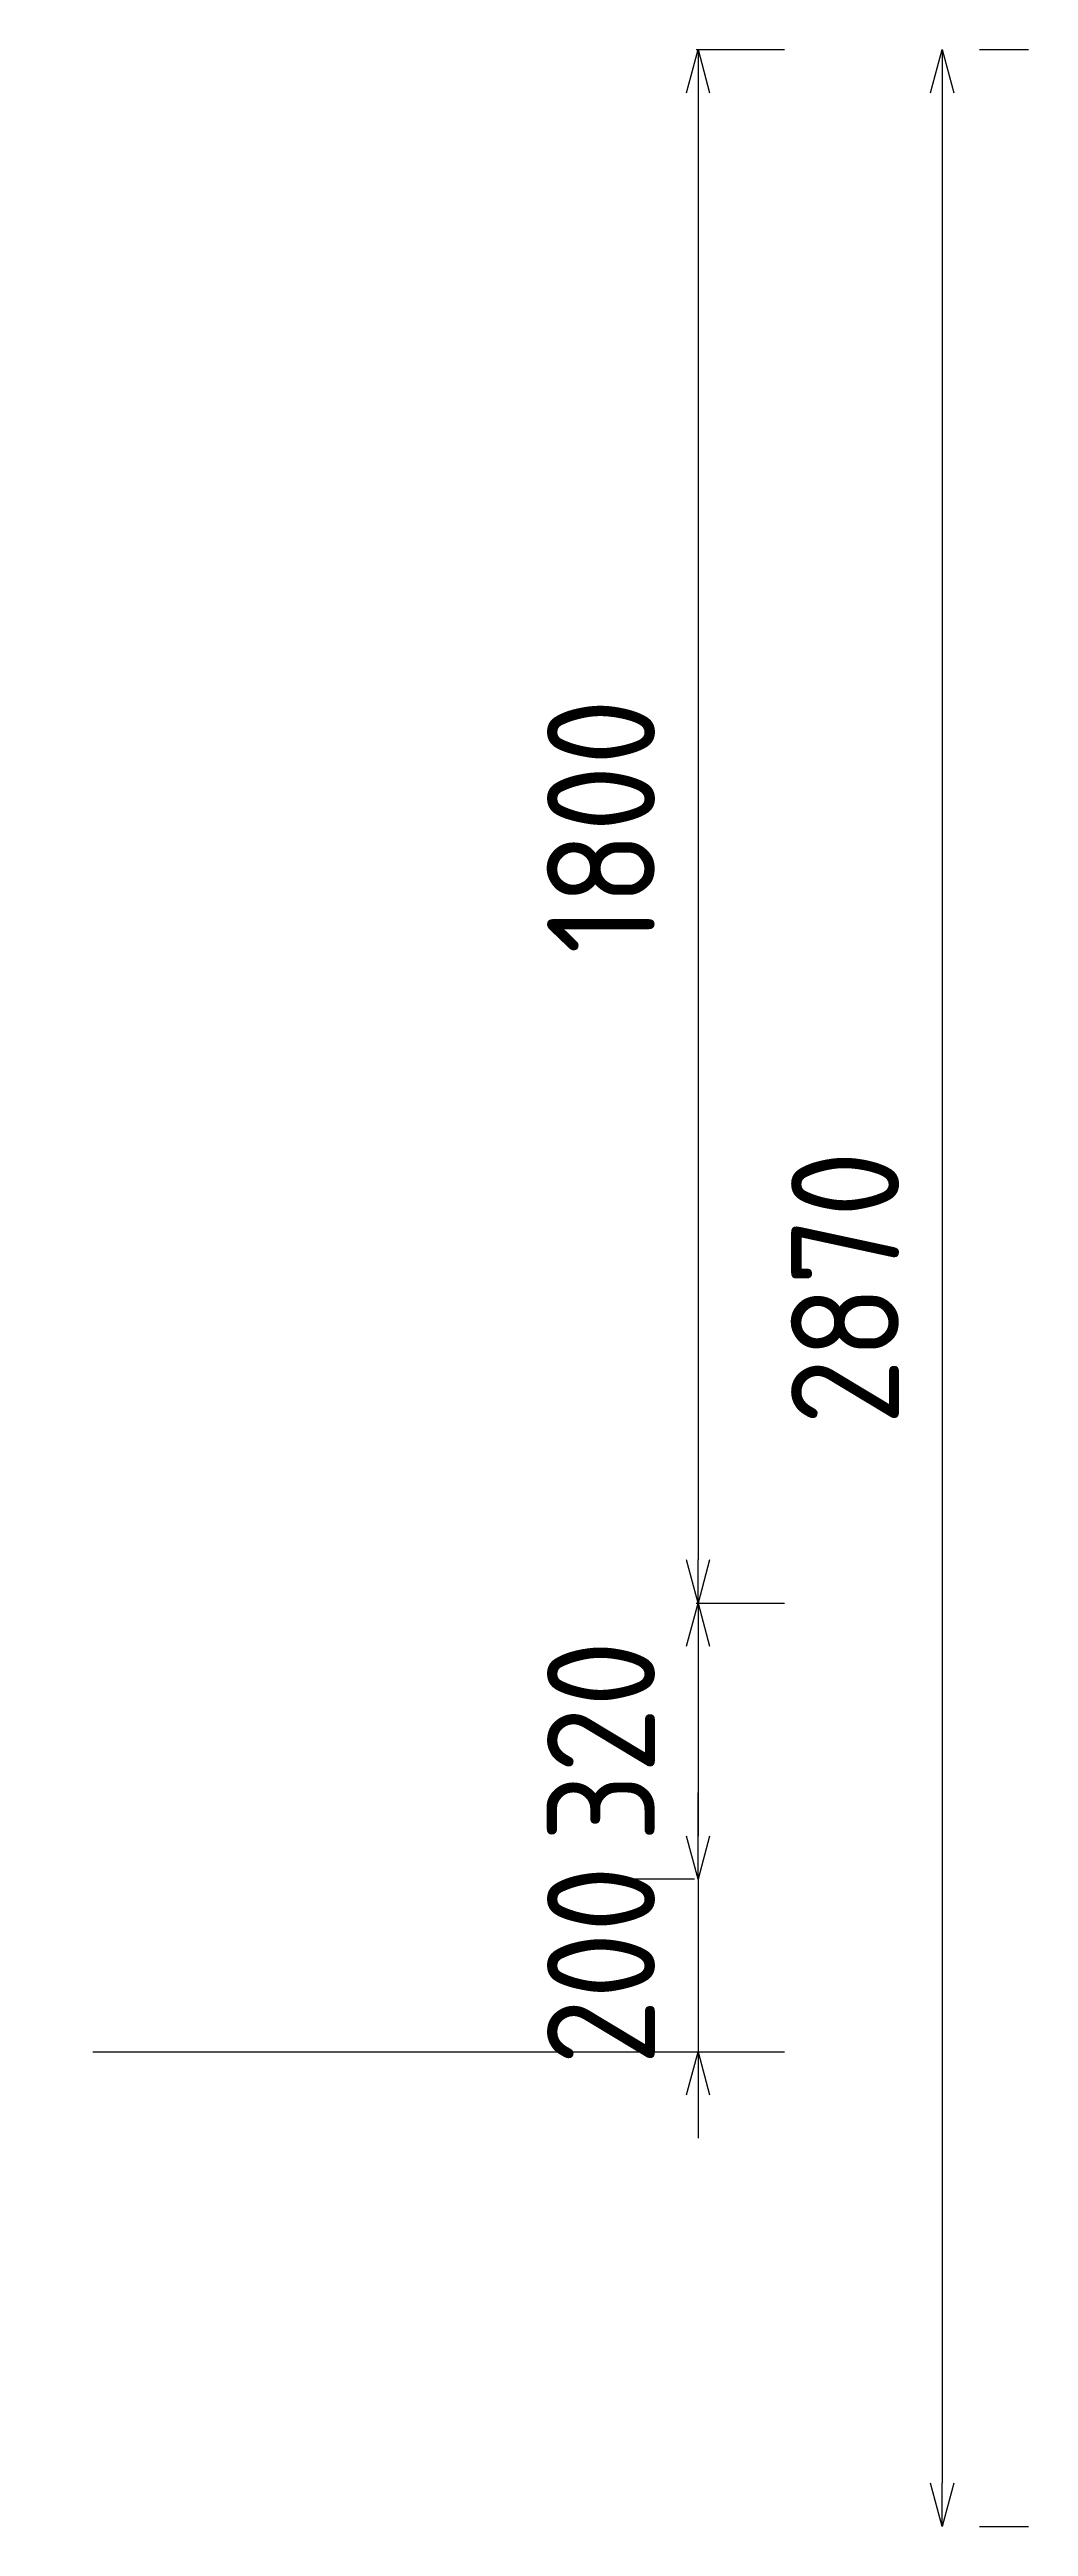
# Model space of a CAD drawing. Header units: centimetres. Extents: x -6122352 to 6876996, y -1694241 to 2592194.
# Drawn here: x 6875862 to 6876996, y 785381 to 788251 of the extents above; entities that cross this region are included whole.
import ezdxf

# ---------------------------------------------------------------- set-up
doc = ezdxf.new("R2010")
doc.units = ezdxf.units.CM
doc.header["$MEASUREMENT"] = 0
doc.header["$PDMODE"] = 66
doc.header["$PDSIZE"] = 100
doc.linetypes.add('CENTER', pattern=[2, 1.25, -0.25, 0.25, -0.25])
doc.layers.get('Defpoints').update_dxf_attribs({"color": 255, "linetype": 'CENTER'})
doc.layers.add('@MI-TYPE-01', color=30, linetype='Continuous')
doc.styles.add('Schueco-BEMSTIL', font='isocpeur.ttf', dxfattribs={"width": 0.9})
doc.dimstyles.new('MI- JWC-TXT-2.5 MM', dxfattribs={"dimscale": 1.5, "dimtxt": 2.5, "dimasz": 1, "dimexe": 2, "dimexo": 1, "dimgap": 1, "dimtad": 1, "dimdec": 0, "dimdsep": 46, "dimtxsty": 'Schueco-BEMSTIL', "dimblk": 'OPEN30', "dimcen": 0, "dimdle": 2, "dimclrd": 140, "dimclre": 8, "dimclrt": 40, "dimadec": 0, "dimazin": 2, "dimtfac": 1, "dimtdec": 0, "dimtix": 1, "dimtmove": 2, "dimatfit": 3, "dimldrblk": 'OPEN', "dimfxl": 2, "dimlwd": -1, "dimlwe": -1, "dimarcsym": 0})

# ---------------------------------------------------------------- blocks, each defined once
blk = doc.blocks.new('_Open30')
at = {"color": 0, "linetype": 'ByBlock', "lineweight": -2}
for p, q in [((-1, 0.268), (0, 0)), ((0, 0), (-1, -0.268)), ((0, 0), (-1, 0))]:
    blk.add_line(p, q, dxfattribs=at)
blk = doc.blocks.new('*D1762')
at = {"layer": '@MI-TYPE-01', "color": 8, "transparency": 16777216}
for p, q in [((6876610.9, 788251.3), (6876713.1, 788251.3)), ((6876610.9, 786451.3), (6876713.1, 786451.3))]:
    blk.add_line(p, q, dxfattribs=at)
at = {"layer": '@MI-TYPE-01', "color": 140, "transparency": 16777216}
blk.add_line((6876613.1, 788201.3), (6876613.1, 786501.3), dxfattribs=at)
at = {"layer": 'Defpoints', "color": 0, "transparency": 16777216}
for p in [(6876560.9, 788251.3), (6876560.9, 786451.3), (6876613.1, 786451.3)]:
    blk.add_point(p, dxfattribs=at)
at = {"layer": '@MI-TYPE-01', "color": 140, "transparency": 16777216, "xscale": 50, "yscale": 50, "zscale": 50}
for p, rotation in [((6876613.1, 788251.3), 90), ((6876613.1, 786451.3), 270)]:
    blk.add_blockref('_Open30', p, dxfattribs=dict(at, rotation=rotation))
at = {"layer": '@MI-TYPE-01', "color": 40, "transparency": 16777216, "insert": (6876500.6, 787351.3), "char_height": 125, "attachment_point": 5, "rotation": 90, "style": 'Schueco-BEMSTIL'}
blk.add_mtext('1800', dxfattribs=at)
blk = doc.blocks.new('_Open')
at = {"color": 0, "linetype": 'ByBlock', "lineweight": -2}
for p, q in [((-1, 0.2), (0, 0)), ((-1, -0.2), (0, 0)), ((0, 0), (-1, 0))]:
    blk.add_line(p, q, dxfattribs=at)
blk = doc.blocks.new('*D1763')
at = {"layer": '@MI-TYPE-01', "color": 8, "transparency": 16777216}
for p, q in [((6876610.9, 786451.3), (6876713.1, 786451.3)), ((6876608.9, 786131.3), (6876513.1, 786131.3))]:
    blk.add_line(p, q, dxfattribs=at)
at = {"layer": '@MI-TYPE-01', "color": 140, "transparency": 16777216}
blk.add_line((6876613.1, 786401.3), (6876613.1, 786181.3), dxfattribs=at)
at = {"layer": 'Defpoints', "color": 0, "transparency": 16777216}
for p in [(6876560.9, 786451.3), (6876613.1, 786131.3), (6876658.9, 786131.3)]:
    blk.add_point(p, dxfattribs=at)
at = {"layer": '@MI-TYPE-01', "color": 140, "transparency": 16777216, "xscale": 50, "yscale": 50, "zscale": 50}
for p, rotation in [((6876613.1, 786451.3), 90), ((6876613.1, 786131.3), 270)]:
    blk.add_blockref('_Open30', p, dxfattribs=dict(at, rotation=rotation))
at = {"layer": '@MI-TYPE-01', "color": 40, "transparency": 16777216, "insert": (6876500.6, 786291.3), "char_height": 125, "attachment_point": 5, "rotation": 90, "style": 'Schueco-BEMSTIL'}
blk.add_mtext('320', dxfattribs=at)
blk = doc.blocks.new('*D1764')
at = {"layer": '@MI-TYPE-01', "color": 140, "transparency": 16777216}
for p, q in [((6876613.1, 786181.3), (6876613.1, 786231.3)), ((6876613.1, 786131.3), (6876613.1, 785931.4)), ((6876613.1, 785881.4), (6876613.1, 785831.4))]:
    blk.add_line(p, q, dxfattribs=at)
at = {"layer": '@MI-TYPE-01', "color": 8, "transparency": 16777216}
for p, q in [((6876608.9, 786131.3), (6876513.1, 786131.3)), ((6875911.7, 785931.4), (6876713.1, 785931.4))]:
    blk.add_line(p, q, dxfattribs=at)
at = {"layer": 'Defpoints', "color": 0, "transparency": 16777216}
for p in [(6876658.9, 786131.3), (6875861.7, 785931.4), (6876613.1, 785931.4)]:
    blk.add_point(p, dxfattribs=at)
at = {"layer": '@MI-TYPE-01', "color": 140, "transparency": 16777216, "xscale": 50, "yscale": 50, "zscale": 50}
for p, rotation in [((6876613.1, 786131.3), 270), ((6876613.1, 785931.4), 90)]:
    blk.add_blockref('_Open30', p, dxfattribs=dict(at, rotation=rotation))
at = {"layer": '@MI-TYPE-01', "color": 40, "transparency": 16777216, "insert": (6876500.6, 786031.4), "char_height": 125, "attachment_point": 5, "rotation": 90, "style": 'Schueco-BEMSTIL'}
blk.add_mtext('200', dxfattribs=at)
blk = doc.blocks.new('*D1765')
at = {"layer": '@MI-TYPE-01', "color": 8, "transparency": 16777216}
for p, q in [((6876939.3, 788251.3), (6876995.9, 788251.3)), ((6876939.3, 785381.4), (6876995.9, 785381.4))]:
    blk.add_line(p, q, dxfattribs=at)
at = {"layer": '@MI-TYPE-01', "color": 140, "transparency": 16777216}
blk.add_line((6876895.9, 788201.3), (6876895.9, 785431.4), dxfattribs=at)
at = {"layer": 'Defpoints', "color": 0, "transparency": 16777216}
for p in [(6876889.3, 788251.3), (6876889.3, 785381.4), (6876895.9, 785381.4)]:
    blk.add_point(p, dxfattribs=at)
at = {"layer": '@MI-TYPE-01', "color": 140, "transparency": 16777216, "xscale": 50, "yscale": 50, "zscale": 50}
for p, rotation in [((6876895.9, 788251.3), 90), ((6876895.9, 785381.4), 270)]:
    blk.add_blockref('_Open30', p, dxfattribs=dict(at, rotation=rotation))
at = {"layer": '@MI-TYPE-01', "color": 40, "transparency": 16777216, "insert": (6876783.4, 786816.4), "char_height": 125, "attachment_point": 5, "rotation": 90, "style": 'Schueco-BEMSTIL'}
blk.add_mtext('2870', dxfattribs=at)

msp = doc.modelspace()

# ---------------------------------------------------------------- dimensions: what is measured, and where the dimension line sits
at = {"layer": '@MI-TYPE-01'}
for base, p1, p2, picture, middle in [((6876613.08079, 786451.32789), (6876560.91788, 788251.32789), (6876560.91788, 786451.32789), '*D1762', (6876500.58079, 787351.32789)), ((6876895.86728, 785381.4274), (6876889.30283, 788251.32789), (6876889.30283, 785381.4274), '*D1765', (6876783.36728, 786816.37764)), ((6876613.08079, 786131.32789), (6876560.91788, 786451.32789), (6876658.89627, 786131.32789), '*D1763', (6876500.58079, 786291.32789)), ((6876613.08079, 785931.4274), (6876658.89627, 786131.32789), (6875861.66546, 785931.4274), '*D1764', (6876500.58079, 786031.37764))]:
    dim = msp.add_linear_dim(base=base, p1=p1, p2=p2, angle=90, dimstyle='MI- JWC-TXT-2.5 MM', dxfattribs=at)
    dim.commit()
    dim.dimension.update_dxf_attribs({"geometry": picture, "text_midpoint": middle})

doc.saveas('drawing.dxf')
